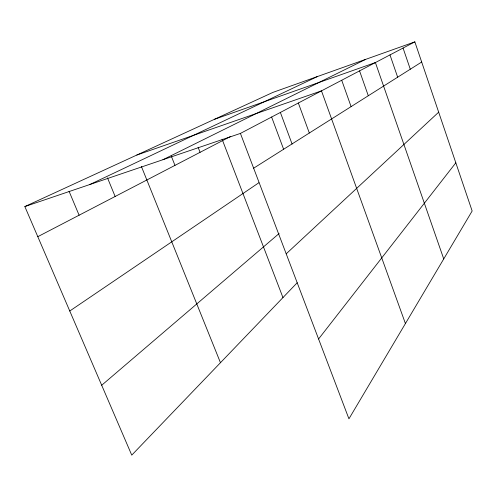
<?xml version="1.0" encoding="UTF-8"?>
<svg xmlns="http://www.w3.org/2000/svg" width="497" height="497" viewBox="0 0 497 497"><rect width="100%" height="100%" fill="white"/><g stroke="black" fill="none" stroke-linecap="round" stroke-linejoin="round"><path stroke-width="0.75" d="M318.577 338.997L455.83 162.817M297.206 282.737L131.755 455.14L24.85 206.572L272.946 92.386L414.852 41.86L472.15 210.995L348.937 418.834L240.418 133.413L414.852 41.86M286.197 253.83L438.677 112.179M101.699 385.256L279.121 233.515M69.766 311.01L258.887 182.734M253.638 168.197L421.686 62.019M37.797 236.678L230.738 136.389M162.929 159.711L365.612 59.391M89.914 184.493L317.421 76.55M214.443 119.311L375.403 62.566L443.734 258.925M136.799 155.045L321.478 90.87L405.422 323.553M24.85 206.572L240.418 133.413M69.058 191.264L79.104 215.207M107.501 177.883L115.136 196.477M141.39 166.452L220.463 362.711M171.285 156.083L174.969 165.377M198.104 147.274L200.074 152.33M222.078 139.191L282.961 297.579M271.617 117.037L283.625 149.255M280.339 112.334L292.099 144.068M298.343 103.016L309.327 133.016M341.712 80.247L351.099 106.619M359.555 70.885L368.302 95.753M389.983 54.912L397.662 77.197M403.061 48.047L410.292 69.22"/></g></svg>
